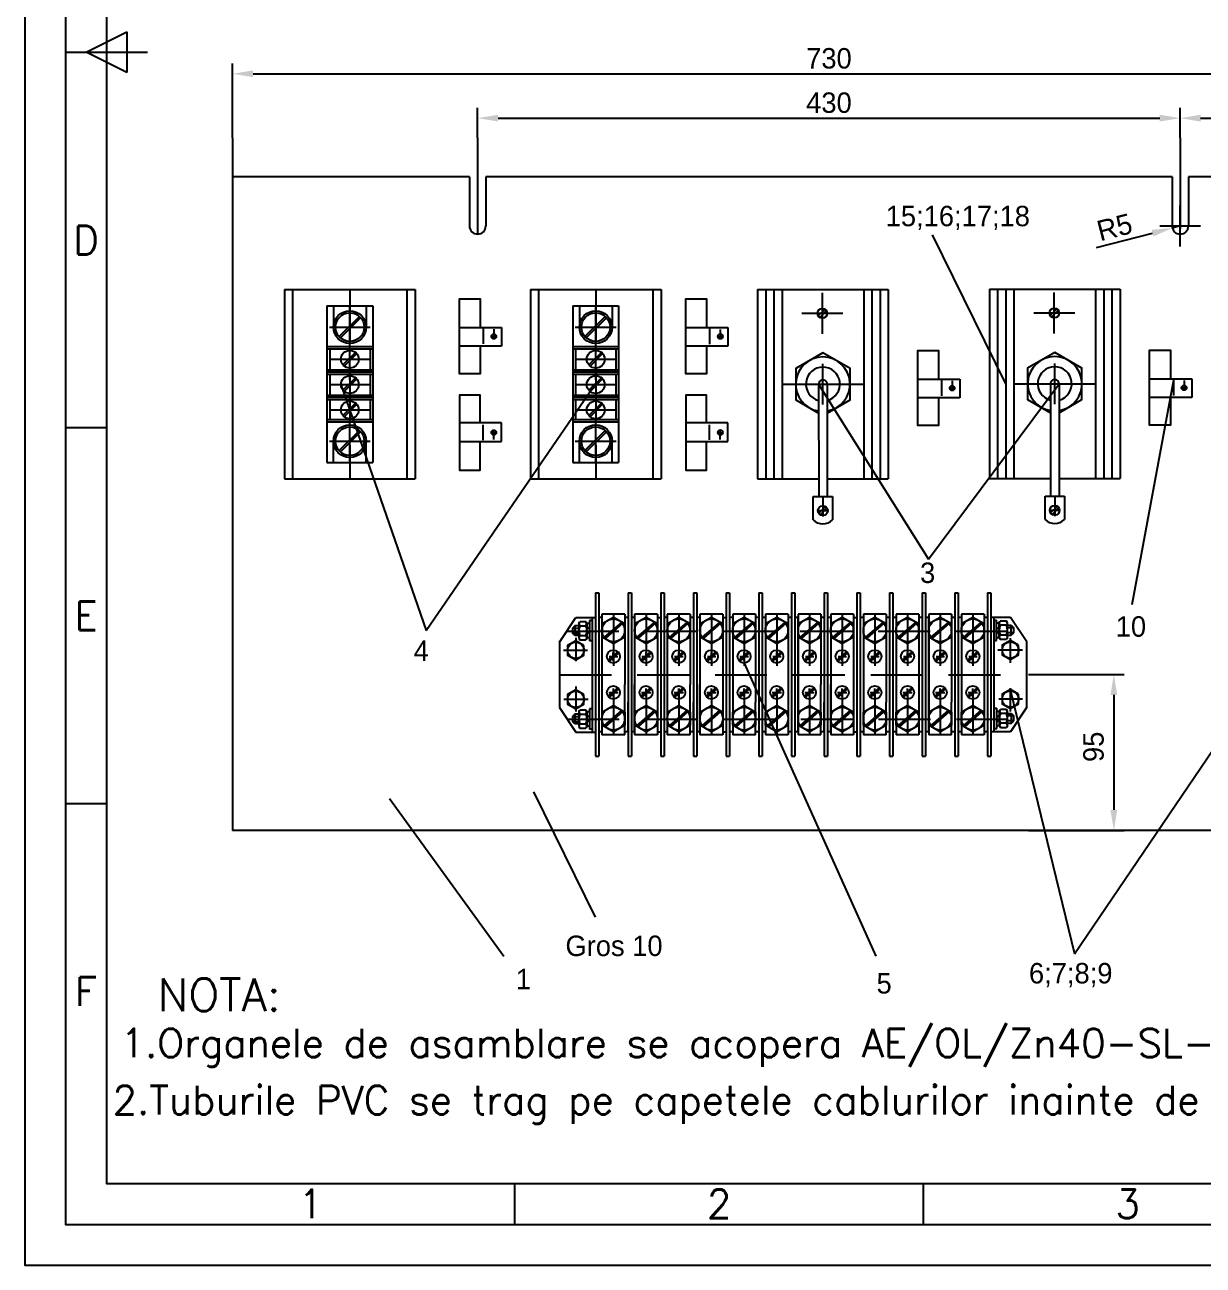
# Model space of a CAD drawing. Header units: millimetres. Extents: x 11 to 641, y 11 to 543.
# Drawn here: x 10.6 to 154.9, y 10.7 to 162.6 of the extents above; entities that cross this region are included whole.
import ezdxf
from ezdxf.enums import TextEntityAlignment as Align

# ---------------------------------------------------------------- set-up
doc = ezdxf.new("R2010")
doc.units = ezdxf.units.MM
doc.linetypes.add('DASHED2', pattern=[9.525, 6.35, -3.175])
doc.layers.add('LIN_GR', color=3, linetype='Continuous')
doc.layers.add('LIN_SUB', color=7, linetype='Continuous')
doc.styles.add('ISO', font='SIMPLEX.shx')
doc.styles.add('ISOCP', font='SIMPLEX.SHX')
doc.dimstyles.new('ISO-25', dxfattribs={"dimtxt": 2.5, "dimasz": 2.5, "dimexe": 1.25, "dimexo": 0.625, "dimtad": 1, "dimtxsty": 'Standard', "dimcen": 2.5, "dimadec": 0, "dimazin": 0, "dimtfac": 1, "dimtmove": 0, "dimatfit": 3, "dimfxl": 0, "dimarcsym": 0})

# ---------------------------------------------------------------- blocks, each defined once
blk = doc.blocks.new('a3')
at = {"color": 70}
for p, q in [((-412.5, 148.5), (-407.5, 151)), ((-407.5, 151), (-407.5, 146)), ((-415, 148.5), (-405, 148.5)), ((-407.5, 146), (-412.5, 148.5)), ((-410, 102.5), (-415, 102.5)), ((-410, 56.5), (-415, 56.5)), ((-360, 5), (-360, 10)), ((-310, 5), (-310, 10))]:
    blk.add_line(p, q, dxfattribs=at)
at = {"color": 240}
for points in [[(0, 297), (-420, 297), (-420, 0), (0, 0)], [(-5, 292), (-415, 292), (-415, 5), (-5, 5)]]:
    blk.add_lwpolyline(points, close=True, dxfattribs=at)
at = {"color": 70}
blk.add_lwpolyline([(-10, 287), (-410, 287), (-410, 10), (-10, 10)], close=True, dxfattribs=at)
at = {"color": 50}
for s, style, p in [('D', 'ISO', (-412.5, 125.5)), ('E', 'ISO', (-412.5, 79.5)), ('F', 'ISO', (-412.5, 33.5)), ('1', 'ISOCP', (-385, 7.5)), ('2', 'ISO', (-335, 7.5)), ('3', 'ISO', (-285, 7.5))]:
    blk.add_text(s, height=3.5, dxfattribs=dict(at, style=style)).set_placement(p, align=Align.MIDDLE)
blk = doc.blocks.new('*D7')
at = {"color": 0, "lineweight": -2}
for p, q in [((66.07, 148.74), (66.07, 152.38)), ((152.07, 148.74), (152.07, 152.38)), ((68.57, 151.13), (149.57, 151.13))]:
    blk.add_line(p, q, dxfattribs=at)
at = {"color": 0}
for points in [[(68.57, 151.55), (68.57, 150.72), (66.07, 151.13)], [(149.57, 151.55), (149.57, 150.72), (152.07, 151.13)]]:
    blk.add_solid(points, dxfattribs=at)
at = {"layer": 'Defpoints', "color": 0}
for p in [(152.07, 151.13), (66.07, 148.11), (152.07, 148.11)]:
    blk.add_point(p, dxfattribs=at)
at = {"color": 0, "insert": (109.07, 153.01), "char_height": 2.5, "attachment_point": 5}
blk.add_mtext('430', dxfattribs=at)
blk = doc.blocks.new('*D8')
at = {"color": 0, "lineweight": -2}
for p, q in [((36.07, 148.74), (36.07, 157.81)), ((38.57, 156.56), (179.57, 156.56)), ((182.07, 148.74), (182.07, 157.81))]:
    blk.add_line(p, q, dxfattribs=at)
at = {"color": 0}
for points in [[(38.57, 156.98), (38.57, 156.15), (36.07, 156.56)], [(179.57, 156.98), (179.57, 156.15), (182.07, 156.56)]]:
    blk.add_solid(points, dxfattribs=at)
at = {"layer": 'Defpoints', "color": 0}
for p in [(182.07, 156.56), (36.07, 148.11), (182.07, 148.11)]:
    blk.add_point(p, dxfattribs=at)
at = {"color": 0, "insert": (109.07, 158.44), "char_height": 2.5, "attachment_point": 5}
blk.add_mtext('730', dxfattribs=at)
blk = doc.blocks.new('*D9')
at = {"color": 0, "lineweight": -2}
for p, q in [((152.07, 148.74), (152.07, 152.38)), ((182.07, 148.74), (182.07, 152.38)), ((154.57, 151.13), (179.57, 151.13))]:
    blk.add_line(p, q, dxfattribs=at)
at = {"color": 0}
for points in [[(154.57, 151.55), (154.57, 150.71), (152.07, 151.13)], [(179.57, 151.55), (179.57, 150.71), (182.07, 151.13)]]:
    blk.add_solid(points, dxfattribs=at)
at = {"layer": 'Defpoints', "color": 0}
for p in [(182.07, 151.13), (152.07, 148.11), (182.07, 148.11)]:
    blk.add_point(p, dxfattribs=at)
at = {"color": 0, "insert": (167.07, 153), "char_height": 2.5, "attachment_point": 5}
blk.add_mtext('150', dxfattribs=at)

msp = doc.modelspace()

# ---------------------------------------------------------------- linework, layer by layer
at = {"color": 1}
for p, q in [((36.0687, 148.7364), (36.0687, 143.93)), ((66.0687, 148.7364), (66.0687, 143.93)), ((152.0687, 148.7364), (152.0687, 143.93)), ((66.0687, 143.93), (66.0687, 136.93)), ((152.0687, 135.43), (152.0687, 140.43)), ((130.7154, 118.6074), (121.7492, 136.863)), ((141.8225, 135.2801), (148.6802, 137.0537)), ((149.5687, 137.93), (154.5687, 137.93)), ((152.0687, 137.93), (151.1005, 137.6796)), ((108.2652, 124.7364), (108.2652, 129.7364)), ((136.6538, 124.7777), (136.6538, 129.7777)), ((105.7652, 127.2364), (110.7652, 127.2364)), ((134.1538, 127.2777), (139.1538, 127.2777)), ((50.4236, 119.1134), (50.4236, 124.1134)), ((80.5215, 119.1134), (80.5215, 124.1134)), ((47.9236, 121.6134), (52.9236, 121.6134)), ((78.0215, 121.6134), (83.0215, 121.6134)), ((108.3268, 116.0662), (108.3268, 121.0662)), ((136.7154, 116.1074), (136.7154, 121.1074)), ((49.3342, 118.5134), (59.7738, 88.4047)), ((59.7738, 88.4047), (80.5215, 118.6682)), ((103.3268, 118.5662), (113.3268, 118.5662)), ((105.8268, 118.5662), (110.8268, 118.5662)), ((107.8051, 118.5482), (121.2565, 97.1405)), ((121.2565, 97.1405), (137.2371, 118.59)), ((131.7154, 118.6074), (141.7154, 118.6074)), ((134.2154, 118.6074), (139.2154, 118.6074)), ((151.2353, 119.0418), (146.1323, 91.5554)), ((98.6854, 84.413), (114.828, 48.5499)), ((139.1447, 48.8291), (163.2664, 84.4201)), ((133.5104, 83.013), (145.1956, 83.013)), ((131.2854, 81.013), (139.1447, 48.8291)), ((143.9456, 80.513), (143.9456, 66.43)), ((72.9025, 68.6563), (80.4491, 53.2972)), ((55.2938, 67.8186), (69.269, 48.5499))]:
    msp.add_line(p, q, dxfattribs=at)
at = {"color": 1, "linetype": 'DASHED2'}
for p, q in [((152.0687, 143.93), (152.0687, 136.93)), ((50.4236, 130.1634), (50.4236, 106.9634)), ((80.5215, 130.1634), (80.5215, 106.9634)), ((50.4236, 123.0437), (50.4236, 128.0437)), ((80.5215, 123.0437), (80.5215, 128.0437)), ((47.9236, 125.5437), (52.9236, 125.5437)), ((78.0215, 125.5437), (83.0215, 125.5437)), ((47.955, 118.5134), (52.8923, 118.5134)), ((78.0528, 118.5134), (82.9901, 118.5134)), ((47.955, 115.4134), (52.8923, 115.4134)), ((78.0528, 115.4134), (82.9901, 115.4134)), ((50.4236, 109.0831), (50.4236, 114.0831)), ((80.5215, 109.0831), (80.5215, 114.0831)), ((47.9236, 111.5831), (52.9236, 111.5831)), ((78.0215, 111.5831), (83.0215, 111.5831)), ((82.6854, 90.413), (82.6854, 75.613)), ((86.6854, 90.413), (86.6854, 75.613)), ((90.6854, 90.413), (90.6854, 75.613)), ((94.6854, 90.413), (94.6854, 75.613)), ((98.6854, 90.413), (98.6854, 75.613)), ((102.6854, 90.413), (102.6854, 75.613)), ((106.6854, 90.413), (106.6854, 75.613)), ((110.6854, 90.413), (110.6854, 75.613)), ((114.6854, 90.413), (114.6854, 75.613)), ((118.6854, 90.413), (118.6854, 75.613)), ((122.6854, 90.413), (122.6854, 75.613)), ((126.6854, 90.413), (126.6854, 75.613)), ((76.9924, 88.3384), (132.4018, 88.3384)), ((78.0854, 87.4966), (78.0854, 84.6435)), ((131.2854, 84.4448), (131.2854, 87.4859)), ((76.5912, 85.9779), (79.5148, 85.9779)), ((132.7635, 86.013), (129.7596, 86.013)), ((76.0854, 82.9779), (133.2854, 82.9779)), ((78.0854, 81.5461), (78.0854, 78.505)), ((131.2854, 78.4943), (131.2854, 81.3474)), ((76.6072, 79.9779), (79.6112, 79.9779)), ((132.7796, 80.013), (129.8559, 80.013)), ((77.045, 77.5384), (132.4018, 77.5384))]:
    msp.add_line(p, q, dxfattribs=at)
at = {"color": 2}
for p, q in [((42.4204, 130.1634), (42.4204, 106.9634)), ((42.4204, 130.1634), (49.9019, 130.1634)), ((43.4204, 130.1634), (43.4204, 106.9634)), ((49.9019, 130.1634), (50.9454, 130.1634)), ((50.9454, 130.1634), (58.4204, 130.1634)), ((57.4204, 130.1634), (57.4204, 106.9634)), ((58.4204, 130.1634), (58.4204, 106.9634)), ((58.4204, 130.1634), (58.4204, 106.9634)), ((72.5182, 130.1634), (72.5182, 106.9634)), ((72.5182, 130.1634), (79.9997, 130.1634)), ((73.5182, 130.1634), (73.5182, 106.9634)), ((79.9997, 130.1634), (81.0432, 130.1634)), ((81.0432, 130.1634), (88.5182, 130.1634)), ((87.5182, 130.1634), (87.5182, 106.9634)), ((88.5182, 130.1634), (88.5182, 106.9634)), ((88.5182, 130.1634), (88.5182, 106.9634)), ((100.3268, 130.1662), (100.3268, 106.9662)), ((100.3268, 130.1662), (116.3268, 130.1662)), ((101.3268, 130.1662), (101.3268, 106.9662)), ((102.3268, 130.1662), (102.3268, 106.9662)), ((103.3268, 130.1662), (103.3268, 106.9662)), ((113.3268, 130.1662), (113.3268, 106.9662)), ((114.3268, 130.1662), (114.3268, 106.9662)), ((115.3268, 130.1662), (115.3268, 106.9662)), ((116.3268, 130.1662), (116.3268, 106.9662)), ((116.3268, 130.1662), (116.3268, 106.9662)), ((128.7154, 130.2074), (144.7154, 130.2074)), ((128.7154, 130.2074), (128.7154, 107.0074)), ((129.7154, 130.2074), (129.7154, 107.0074)), ((130.7154, 130.2074), (130.7154, 107.0074)), ((131.7154, 130.2074), (131.7154, 107.0074)), ((141.7154, 130.2074), (141.7154, 107.0074)), ((142.7154, 130.2074), (142.7154, 107.0074)), ((143.7154, 130.2074), (143.7154, 107.0074)), ((144.7154, 130.2074), (144.7154, 107.0074)), ((144.7154, 130.2074), (144.7154, 107.0074)), ((47.6236, 128.1634), (47.6236, 108.9634)), ((47.6236, 128.1634), (53.2236, 128.1634)), ((48.4236, 128.1634), (48.4236, 125.5437)), ((52.4236, 128.1634), (52.4236, 125.5437)), ((53.2236, 128.1634), (53.2236, 108.9634)), ((77.7215, 128.1634), (77.7215, 108.9634)), ((77.7215, 128.1634), (83.3215, 128.1634)), ((78.5215, 128.1634), (78.5215, 125.5437)), ((82.5215, 128.1634), (82.5215, 125.5437)), ((83.3215, 128.1634), (83.3215, 108.9634)), ((108.5906, 127.7405), (107.7582, 126.9156)), ((108.7645, 127.5691), (107.9367, 126.7344)), ((136.9792, 127.7818), (136.1468, 126.9568)), ((137.1531, 127.6104), (136.3253, 126.7756)), ((51.5867, 126.8496), (49.1058, 124.3941)), ((51.7415, 126.6932), (49.2606, 124.2378)), ((81.6845, 126.8496), (79.2036, 124.3941)), ((81.8393, 126.6932), (79.3584, 124.2378)), ((63.8314, 125.5165), (68.987, 125.5165)), ((66.7437, 125.3305), (66.7437, 123.4815)), ((68.2169, 124.6581), (67.8007, 124.2456)), ((68.3039, 124.5723), (67.89, 124.155)), ((68.0557, 125.2817), (68.0557, 124.049)), ((68.987, 125.5165), (68.987, 123.2316)), ((91.5459, 125.5067), (96.7014, 125.5067)), ((94.4581, 125.3207), (94.4581, 123.4716)), ((95.9313, 124.6482), (95.5151, 124.2357)), ((96.0183, 124.5625), (95.6044, 124.1451)), ((95.7701, 125.2718), (95.7701, 124.0391)), ((96.7014, 125.5067), (96.7014, 123.2218)), ((47.6236, 123.1634), (53.2236, 123.1634)), ((68.987, 123.2316), (63.8314, 123.2316)), ((67.6969, 124.406), (68.4115, 124.406)), ((77.7215, 123.1634), (83.3215, 123.1634)), ((96.7014, 123.2218), (91.5459, 123.2218)), ((95.4113, 124.3961), (96.1259, 124.3961)), ((47.6236, 122.9009), (53.2236, 122.9009)), ((47.955, 122.9009), (47.955, 120.3258)), ((51.1166, 122.454), (49.5759, 120.9291)), ((51.2714, 122.2977), (49.7307, 120.7727)), ((52.8923, 122.9009), (52.8923, 120.3258)), ((77.7215, 122.9009), (83.3215, 122.9009)), ((78.0528, 122.9009), (78.0528, 120.3258)), ((81.2144, 122.454), (79.6737, 120.9291)), ((81.3692, 122.2977), (79.8285, 120.7727)), ((82.9901, 122.9009), (82.9901, 120.3258)), ((47.6236, 120.3258), (53.2236, 120.3258)), ((47.6236, 120.0634), (53.2236, 120.0634)), ((77.7215, 120.3258), (83.3215, 120.3258)), ((77.7215, 120.0634), (83.3215, 120.0634)), ((47.6236, 119.8009), (53.2236, 119.8009)), ((47.955, 119.8009), (47.955, 117.2258)), ((51.1166, 119.354), (49.5759, 117.8291)), ((51.2714, 119.1977), (49.7307, 117.6727)), ((52.8923, 119.8009), (52.8923, 117.2258)), ((77.7215, 119.8009), (83.3215, 119.8009)), ((78.0528, 119.8009), (78.0528, 117.2258)), ((81.2144, 119.354), (79.6737, 117.8291)), ((81.3692, 119.1977), (79.8285, 117.6727)), ((82.9901, 119.8009), (82.9901, 117.2258)), ((107.8051, 118.5482), (107.8129, 104.827)), ((108.8485, 118.5841), (108.8563, 104.827)), ((119.9345, 119.1866), (125.09, 119.1866)), ((122.8467, 119.0006), (122.8467, 117.1515)), ((124.1587, 118.9517), (124.1587, 117.719)), ((125.09, 119.1866), (125.09, 116.9017)), ((136.1937, 118.5894), (136.2015, 104.8682)), ((137.2371, 118.6254), (137.2449, 104.8682)), ((148.3231, 119.2278), (153.4786, 119.2278)), ((151.2353, 119.0418), (151.2353, 117.1928)), ((152.5473, 118.9929), (152.5473, 117.7602)), ((153.4786, 119.2278), (153.4786, 116.9429)), ((47.6236, 117.2258), (53.2236, 117.2258)), ((47.6236, 116.9634), (53.2236, 116.9634)), ((77.7215, 117.2258), (83.3215, 117.2258)), ((77.7215, 116.9634), (83.3215, 116.9634)), ((123.7999, 118.076), (124.5145, 118.076)), ((124.3199, 118.3281), (123.9037, 117.9156)), ((124.4069, 118.2424), (123.993, 117.825)), ((153.4786, 116.9429), (148.3231, 116.9429)), ((152.1885, 118.1173), (152.9031, 118.1173)), ((152.7085, 118.3693), (152.2923, 117.9569)), ((152.7955, 118.2836), (152.3816, 117.8663)), ((47.6236, 116.7009), (53.2236, 116.7009)), ((47.955, 116.7009), (47.955, 114.1258)), ((51.1166, 116.254), (49.5759, 114.7291)), ((51.2714, 116.0977), (49.7307, 114.5727)), ((52.8923, 116.7009), (52.8923, 114.1258)), ((77.7215, 116.7009), (83.3215, 116.7009)), ((78.0528, 116.7009), (78.0528, 114.1258)), ((81.2144, 116.254), (79.6737, 114.7291)), ((81.3692, 116.0977), (79.8285, 114.5727)), ((82.9901, 116.7009), (82.9901, 114.1258)), ((125.09, 116.9017), (119.9345, 116.9017)), ((47.6236, 114.2258), (53.2236, 114.2258)), ((47.6236, 113.9634), (53.2236, 113.9634)), ((77.7215, 114.2258), (83.3215, 114.2258)), ((77.7215, 113.9634), (83.3215, 113.9634)), ((51.5867, 112.889), (49.1058, 110.4335)), ((51.7415, 112.7326), (49.2606, 110.2771)), ((68.987, 113.8182), (63.8314, 113.8182)), ((66.7437, 111.7193), (66.7437, 113.5683)), ((67.6969, 112.6438), (68.4115, 112.6438)), ((68.2169, 112.3918), (67.8007, 112.8042)), ((68.3039, 112.4775), (67.89, 112.8948)), ((68.0557, 111.7681), (68.0557, 113.0009)), ((68.987, 111.5333), (68.987, 113.8182)), ((81.6845, 112.889), (79.2036, 110.4335)), ((81.8393, 112.7326), (79.3584, 110.2771)), ((96.7014, 113.828), (91.5459, 113.828)), ((94.4581, 111.7291), (94.4581, 113.5782)), ((95.4113, 112.6537), (96.1259, 112.6537)), ((95.9313, 112.4016), (95.5151, 112.8141)), ((96.0183, 112.4873), (95.6044, 112.9047)), ((95.7701, 111.778), (95.7701, 113.0107)), ((96.7014, 111.5431), (96.7014, 113.828)), ((48.4236, 108.9634), (48.4236, 111.5831)), ((52.4236, 108.9634), (52.4236, 111.5831)), ((63.8314, 111.5333), (68.987, 111.5333)), ((78.5215, 108.9634), (78.5215, 111.5831)), ((82.5215, 108.9634), (82.5215, 111.5831)), ((91.5459, 111.5431), (96.7014, 111.5431)), ((47.6236, 108.9634), (53.2236, 108.9634)), ((77.7215, 108.9634), (83.3215, 108.9634)), ((42.4204, 106.9634), (49.9053, 106.9634)), ((49.9053, 106.9634), (50.9487, 106.9634)), ((50.9487, 106.9634), (58.4204, 106.9634)), ((72.5182, 106.9634), (80.0031, 106.9634)), ((80.0031, 106.9634), (81.0465, 106.9634)), ((81.0465, 106.9634), (88.5182, 106.9634)), ((100.3268, 106.9662), (107.8116, 106.9662)), ((108.8551, 106.9662), (116.3268, 106.9662)), ((128.7154, 107.0074), (136.2002, 107.0074)), ((137.2437, 107.0074), (144.7154, 107.0074)), ((107.15, 101.9365), (107.15, 104.827)), ((107.15, 104.827), (109.4979, 104.827)), ((108.3268, 104.827), (108.3268, 102.3616)), ((109.4979, 104.827), (109.4979, 101.9365)), ((135.5386, 104.8682), (137.8865, 104.8682)), ((135.5386, 101.9777), (135.5386, 104.8682)), ((136.7154, 104.8682), (136.7154, 102.4028)), ((137.8865, 104.8682), (137.8865, 101.9777)), ((108.6493, 103.5798), (107.8169, 102.7548)), ((108.8232, 103.4083), (107.9954, 102.5736)), ((137.0379, 103.621), (136.2055, 102.796)), ((137.2118, 103.4496), (136.384, 102.6148)), ((107.6093, 103.0757), (109.0385, 103.0757)), ((135.9979, 103.1169), (137.4271, 103.1169)), ((80.4854, 93.013), (80.4854, 73.013)), ((80.4854, 93.013), (80.8854, 93.013)), ((80.8854, 93.013), (80.8854, 73.013)), ((84.4854, 93.013), (84.4854, 73.013)), ((84.4854, 93.013), (84.8854, 93.013)), ((84.8854, 93.013), (84.8854, 73.013)), ((88.4854, 93.013), (88.4854, 73.013)), ((88.4854, 93.013), (88.8854, 93.013)), ((88.8854, 93.013), (88.8854, 73.013)), ((92.4854, 93.013), (92.4854, 73.013)), ((92.4854, 93.013), (92.8854, 93.013)), ((92.8854, 93.013), (92.8854, 73.013)), ((96.4854, 93.013), (96.4854, 73.013)), ((96.4854, 93.013), (96.8854, 93.013)), ((96.5574, 93.0109), (96.8854, 93.0109)), ((96.8854, 93.013), (96.8854, 73.013)), ((100.4854, 93.013), (100.4854, 73.013)), ((100.4854, 93.013), (100.8854, 93.013)), ((100.5574, 93.0109), (100.8854, 93.0109)), ((100.8854, 93.013), (100.8854, 73.013)), ((104.4854, 93.013), (104.4854, 73.013)), ((104.4854, 93.013), (104.8854, 93.013)), ((104.5574, 93.0109), (104.8854, 93.0109)), ((104.8854, 93.013), (104.8854, 73.013)), ((108.4854, 93.013), (108.4854, 73.013)), ((108.4854, 93.0109), (108.8854, 93.0109)), ((108.8854, 93.013), (108.8854, 73.013)), ((112.4854, 93.0109), (112.4854, 73.0109)), ((112.4854, 93.0109), (112.8854, 93.0109)), ((112.8854, 93.0109), (112.8854, 73.0109)), ((116.484, 93.0161), (116.484, 73.0161)), ((116.4854, 93.0161), (116.8854, 93.0161)), ((116.4854, 93.0109), (116.4854, 73.0109)), ((116.8854, 93.0161), (116.8854, 73.0161)), ((116.8854, 93.0109), (116.8854, 73.0109)), ((120.4854, 93.0109), (120.4854, 73.0109)), ((120.4854, 93.0109), (120.8854, 93.0109)), ((120.8854, 93.0109), (120.8854, 73.0109)), ((124.4854, 93.0109), (124.4854, 73.0109)), ((124.4854, 93.0109), (124.8854, 93.0109)), ((124.8854, 93.0109), (124.8854, 73.0109)), ((128.4854, 93.0109), (128.4854, 73.0109)), ((128.4854, 93.0109), (128.8854, 93.0109)), ((128.8854, 93.0109), (128.8854, 73.0109)), ((76.0854, 86.9779), (78.0854, 89.9779)), ((78.0854, 89.9779), (80.4854, 89.9779)), ((79.7654, 89.6303), (79.7654, 87.1303)), ((80.0854, 89.6303), (79.7654, 89.6303)), ((80.0854, 89.9779), (80.0854, 75.9779)), ((80.0854, 89.6303), (80.0854, 87.1303)), ((81.2854, 90.013), (80.8854, 90.013)), ((81.2854, 90.413), (81.2854, 84.213)), ((84.0854, 90.413), (81.2854, 90.413)), ((84.0854, 90.413), (84.0854, 84.213)), ((84.0854, 90.013), (84.0854, 86.413)), ((84.4854, 90.013), (84.0854, 90.013)), ((84.4854, 90.013), (84.4854, 86.413)), ((85.2854, 90.013), (84.8854, 90.013)), ((85.2854, 90.413), (85.2854, 75.613)), ((88.0854, 90.413), (85.2854, 90.413)), ((85.2854, 90.013), (85.2854, 84.213)), ((88.0854, 90.413), (88.0854, 75.613)), ((88.0854, 90.013), (88.0854, 76.013)), ((88.0854, 90.013), (88.4854, 90.013)), ((89.2854, 90.013), (88.8854, 90.013)), ((89.2854, 90.413), (89.2854, 84.213)), ((92.0854, 90.413), (89.2854, 90.413)), ((92.0854, 90.413), (92.0854, 84.213)), ((92.0854, 90.013), (92.0854, 86.413)), ((92.4854, 90.013), (92.0854, 90.013)), ((92.4854, 90.013), (92.4854, 86.413)), ((93.2854, 90.013), (92.8854, 90.013)), ((93.2854, 90.413), (93.2854, 75.613)), ((96.0854, 90.413), (93.2854, 90.413)), ((93.2854, 90.013), (93.2854, 84.213)), ((96.0854, 90.413), (96.0854, 75.613)), ((96.0854, 90.013), (96.0854, 76.013)), ((96.0854, 90.013), (96.4854, 90.013)), ((97.2854, 90.013), (96.8854, 90.013)), ((97.2854, 90.413), (97.2854, 86.413)), ((100.0854, 90.413), (97.2854, 90.413)), ((100.0854, 90.413), (100.0854, 86.413)), ((100.0854, 90.013), (100.0854, 86.413)), ((100.4854, 90.013), (100.0854, 90.013)), ((101.2854, 90.013), (100.8854, 90.013)), ((101.2854, 90.413), (101.2854, 75.613)), ((104.0854, 90.413), (101.2854, 90.413)), ((104.0854, 90.413), (104.0854, 75.613)), ((104.4854, 90.013), (104.0854, 90.013)), ((105.2854, 90.013), (104.8854, 90.013)), ((105.2854, 90.013), (104.8854, 90.013)), ((105.2854, 90.413), (105.2854, 84.213)), ((108.0854, 90.413), (105.2854, 90.413)), ((105.2854, 76.013), (105.2854, 90.013)), ((108.0854, 90.413), (108.0854, 84.213)), ((108.0854, 90.013), (108.0854, 86.413)), ((108.4854, 90.013), (108.0854, 90.013)), ((108.4854, 90.013), (108.4854, 86.413)), ((109.2854, 90.013), (108.8854, 90.013)), ((112.0854, 90.413), (109.2854, 90.413)), ((109.2854, 90.413), (109.2854, 75.613)), ((109.2854, 90.013), (109.2854, 84.213)), ((112.0854, 90.413), (112.0854, 75.613)), ((112.0854, 90.013), (112.0854, 76.013)), ((112.0854, 90.013), (112.4854, 90.013)), ((113.2854, 90.013), (112.8854, 90.013)), ((113.2854, 90.413), (113.2854, 86.413)), ((116.0854, 90.413), (113.2854, 90.413)), ((116.0854, 90.413), (116.0854, 86.413)), ((116.0854, 90.013), (116.0854, 86.413)), ((116.4854, 90.013), (116.0854, 90.013)), ((117.2854, 90.013), (116.8854, 90.013)), ((117.2854, 90.413), (117.2854, 75.613)), ((120.0854, 90.413), (117.2854, 90.413)), ((120.0854, 90.413), (120.0854, 75.613)), ((120.4854, 90.013), (120.0854, 90.013)), ((121.2854, 90.013), (120.8854, 90.013)), ((121.2854, 90.013), (120.8854, 90.013)), ((121.2854, 90.413), (121.2854, 86.413)), ((124.0854, 90.413), (121.2854, 90.413)), ((121.2854, 76.013), (121.2854, 90.013)), ((124.0854, 90.413), (124.0854, 86.413)), ((124.0854, 90.013), (124.0854, 86.413)), ((124.4854, 90.013), (124.0854, 90.013)), ((125.2854, 90.013), (124.8854, 90.013)), ((125.2854, 90.413), (125.2854, 75.613)), ((128.0854, 90.413), (125.2854, 90.413)), ((128.0854, 90.413), (128.0854, 75.613)), ((128.4854, 90.013), (128.0854, 90.013)), ((129.2854, 90.013), (128.8854, 90.013)), ((131.2854, 90.013), (128.8854, 90.013)), ((129.2711, 89.6869), (129.5911, 89.6869)), ((129.2854, 76.013), (129.2854, 90.013)), ((129.5911, 87.1869), (129.5911, 89.6869)), ((133.2854, 87.013), (131.2854, 90.013)), ((77.9696, 88.9787), (77.6696, 88.6787)), ((77.6696, 88.6787), (78.4446, 88.6787)), ((77.6696, 88.6787), (77.6696, 88.0787)), ((77.9696, 87.7787), (77.6696, 88.0787)), ((77.6696, 88.0787), (78.4461, 88.0787)), ((77.9696, 88.9787), (77.9696, 87.7787)), ((78.4439, 88.9787), (77.9696, 88.9787)), ((78.4454, 89.2772), (78.5635, 89.4819)), ((78.4454, 89.2772), (78.4454, 87.4786)), ((79.3272, 89.4819), (78.5635, 89.4819)), ((78.5635, 88.9779), (79.3272, 88.9779)), ((79.4454, 89.2772), (79.3272, 89.4819)), ((79.4454, 89.2772), (79.4454, 87.4786)), ((79.4454, 89.2683), (79.4454, 87.4923)), ((79.7654, 89.2683), (79.4454, 89.2683)), ((79.4454, 88.5143), (79.7654, 88.8343)), ((79.4454, 87.9486), (79.7654, 88.2686)), ((79.7654, 89.2683), (79.7654, 87.4923)), ((83.6806, 89.3977), (81.5602, 87.58)), ((83.7958, 89.2657), (81.7076, 87.4111)), ((87.6806, 89.3977), (85.5602, 87.58)), ((87.7958, 89.2657), (85.7076, 87.4111)), ((91.6806, 89.3977), (89.5602, 87.58)), ((91.7958, 89.2657), (89.7076, 87.4111)), ((95.6806, 89.3977), (93.5602, 87.58)), ((95.7958, 89.2657), (93.7076, 87.4111)), ((99.6806, 89.3977), (97.5602, 87.58)), ((99.7958, 89.2657), (97.7076, 87.4111)), ((103.6806, 89.3977), (101.5602, 87.58)), ((103.7958, 89.2657), (101.7076, 87.4111)), ((107.6806, 89.3977), (105.5602, 87.58)), ((107.7958, 89.2657), (105.7076, 87.4111)), ((111.6806, 89.3977), (109.5602, 87.58)), ((111.7958, 89.2657), (109.7076, 87.4111)), ((115.6806, 89.3977), (113.5602, 87.58)), ((115.7958, 89.2657), (113.7076, 87.4111)), ((119.6806, 89.3977), (117.5602, 87.58)), ((119.7958, 89.2657), (117.7076, 87.4111)), ((123.6806, 89.3977), (121.5602, 87.58)), ((123.7958, 89.2657), (121.7076, 87.4111)), ((127.6806, 89.3977), (125.5602, 87.58)), ((127.7958, 89.2657), (125.7076, 87.4111)), ((129.5911, 89.3249), (129.9111, 89.3249)), ((129.5911, 87.5489), (129.5911, 89.3249)), ((129.9111, 88.8686), (129.5911, 88.5486)), ((129.9111, 88.3029), (129.5911, 87.9829)), ((129.9111, 89.3386), (130.0293, 89.5433)), ((129.9111, 87.54), (129.9111, 89.3386)), ((129.9111, 87.5489), (129.9111, 89.3249)), ((130.793, 89.5433), (130.0293, 89.5433)), ((130.793, 89.0393), (130.0293, 89.0393)), ((130.9111, 89.3386), (130.793, 89.5433)), ((130.9097, 89.0384), (131.3869, 89.0384)), ((131.6869, 88.7384), (130.9104, 88.7384)), ((130.9111, 87.54), (130.9111, 89.3386)), ((131.6869, 88.1384), (130.9119, 88.1384)), ((131.3869, 87.8384), (131.3869, 89.0384)), ((131.3869, 89.0384), (131.6869, 88.7384)), ((131.3869, 87.8384), (131.6869, 88.1384)), ((131.6869, 88.1384), (131.6869, 88.7384)), ((76.0854, 86.9779), (76.0854, 78.9779)), ((78.4468, 87.7787), (77.9696, 87.7787)), ((78.4454, 87.4786), (78.5635, 87.2739)), ((78.5635, 87.7779), (79.3272, 87.7779)), ((78.5635, 87.2739), (79.3272, 87.2739)), ((79.4454, 87.4786), (79.3272, 87.2739)), ((79.7654, 87.4923), (79.4454, 87.4923)), ((80.0854, 87.1303), (79.7654, 87.1303)), ((129.2711, 87.1869), (129.5911, 87.1869)), ((129.5911, 87.5489), (129.9111, 87.5489)), ((129.9111, 87.54), (130.0293, 87.3353)), ((130.793, 87.8393), (130.0293, 87.8393)), ((130.0293, 87.3353), (130.793, 87.3353)), ((130.9111, 87.5382), (130.793, 87.3335)), ((130.9126, 87.8384), (131.3869, 87.8384)), ((133.2854, 79.013), (133.2854, 87.013)), ((83.2176, 85.8009), (82.0189, 84.7733)), ((83.3399, 85.6608), (82.1594, 84.6123)), ((82.1816, 85.2159), (83.2088, 85.2159)), ((82.1854, 85.213), (83.1854, 85.213)), ((82.191, 85.213), (83.2182, 85.213)), ((82.6759, 84.7159), (82.6759, 85.7159)), ((82.6854, 84.713), (82.6854, 85.713)), ((87.2176, 85.8009), (86.0189, 84.7733)), ((87.3399, 85.6608), (86.1594, 84.6123)), ((86.1854, 85.213), (87.1854, 85.213)), ((86.191, 85.213), (87.2182, 85.213)), ((86.6854, 84.713), (86.6854, 85.713)), ((91.2176, 85.8009), (90.0189, 84.7733)), ((91.3399, 85.6608), (90.1594, 84.6123)), ((90.1816, 85.2159), (91.2088, 85.2159)), ((90.1854, 85.213), (91.1854, 85.213)), ((90.191, 85.213), (91.2182, 85.213)), ((90.6759, 84.7159), (90.6759, 85.7159)), ((90.6854, 84.713), (90.6854, 85.713)), ((95.2176, 85.8009), (94.0189, 84.7733)), ((95.3399, 85.6608), (94.1594, 84.6123)), ((94.1854, 85.213), (95.1854, 85.213)), ((94.191, 85.213), (95.2182, 85.213)), ((94.6854, 84.713), (94.6854, 85.713)), ((97.2854, 86.413), (97.2854, 81.813)), ((99.2176, 85.8009), (98.0189, 84.7733)), ((99.3399, 85.6608), (98.1594, 84.6123)), ((98.1816, 85.2159), (99.2088, 85.2159)), ((98.6854, 84.713), (98.6854, 85.713)), ((100.0854, 86.413), (100.0854, 79.613)), ((103.2176, 85.8009), (102.0189, 84.7733)), ((103.3399, 85.6608), (102.1594, 84.6123)), ((102.1854, 85.213), (103.1854, 85.213)), ((102.191, 85.213), (103.2182, 85.213)), ((102.6854, 84.713), (102.6854, 85.713)), ((107.2176, 85.8009), (106.0189, 84.7733)), ((107.3399, 85.6608), (106.1594, 84.6123)), ((106.1816, 85.2159), (107.2088, 85.2159)), ((106.1854, 85.213), (107.1854, 85.213)), ((106.191, 85.213), (107.2182, 85.213)), ((106.6759, 84.7159), (106.6759, 85.7159)), ((106.6854, 84.713), (106.6854, 85.713)), ((111.2176, 85.8009), (110.0189, 84.7733)), ((111.3399, 85.6608), (110.1594, 84.6123)), ((110.1854, 85.213), (111.1854, 85.213)), ((110.191, 85.213), (111.2182, 85.213)), ((110.6854, 84.713), (110.6854, 85.713)), ((113.2854, 86.413), (113.2854, 81.813)), ((115.2176, 85.8009), (114.0189, 84.7733)), ((115.3399, 85.6608), (114.1594, 84.6123)), ((114.1816, 85.2159), (115.2088, 85.2159)), ((114.6854, 84.713), (114.6854, 85.713)), ((116.0854, 86.413), (116.0854, 79.613)), ((119.2176, 85.8009), (118.0189, 84.7733)), ((119.3399, 85.6608), (118.1594, 84.6123)), ((118.1854, 85.213), (119.1854, 85.213)), ((118.191, 85.213), (119.2182, 85.213)), ((118.6854, 84.713), (118.6854, 85.713)), ((121.2854, 86.413), (121.2854, 81.813)), ((123.2176, 85.8009), (122.0189, 84.7733)), ((123.3399, 85.6608), (122.1594, 84.6123)), ((122.1816, 85.2159), (123.2088, 85.2159)), ((122.6854, 84.713), (122.6854, 85.713)), ((124.0854, 86.413), (124.0854, 79.613)), ((127.2176, 85.8009), (126.0189, 84.7733)), ((127.3399, 85.6608), (126.1594, 84.6123)), ((126.1854, 85.213), (127.1854, 85.213)), ((126.191, 85.213), (127.2182, 85.213)), ((126.6854, 84.713), (126.6854, 85.713)), ((81.2854, 84.213), (81.2854, 81.813)), ((84.0854, 84.213), (84.0854, 81.813)), ((84.4854, 84.213), (84.4854, 81.813)), ((85.2854, 84.213), (85.2854, 81.813)), ((89.2854, 84.213), (89.2854, 81.813)), ((92.0854, 84.213), (92.0854, 81.813)), ((92.4854, 84.213), (92.4854, 81.813)), ((93.2854, 84.213), (93.2854, 81.813)), ((96.4854, 84.213), (96.4854, 81.813)), ((105.2854, 84.213), (105.2854, 81.813)), ((108.0854, 84.213), (108.0854, 81.813)), ((108.4854, 84.213), (108.4854, 81.813)), ((109.2854, 84.213), (109.2854, 81.813)), ((81.2854, 81.813), (81.2854, 75.613)), ((83.2176, 81.4009), (82.0189, 80.3733)), ((82.1203, 80.813), (83.2676, 80.813)), ((83.3399, 81.2608), (82.1594, 80.2123)), ((82.1816, 80.8102), (83.2088, 80.8102)), ((82.1854, 80.813), (83.1854, 80.813)), ((82.6759, 81.3102), (82.6759, 80.3102)), ((82.6854, 80.313), (82.6854, 81.313)), ((84.0854, 75.613), (84.0854, 81.813)), ((85.2854, 76.013), (85.2854, 81.813)), ((87.2176, 81.4009), (86.0189, 80.3733)), ((86.1203, 80.813), (87.2676, 80.813)), ((87.3399, 81.2608), (86.1594, 80.2123)), ((86.1854, 80.813), (87.1854, 80.813)), ((86.6854, 80.313), (86.6854, 81.313)), ((89.2854, 81.813), (89.2854, 75.613)), ((91.2176, 81.4009), (90.0189, 80.3733)), ((90.1203, 80.813), (91.2676, 80.813)), ((91.3399, 81.2608), (90.1594, 80.2123)), ((90.1816, 80.8102), (91.2088, 80.8102)), ((90.1854, 80.813), (91.1854, 80.813)), ((90.6759, 81.3102), (90.6759, 80.3102)), ((90.6854, 80.313), (90.6854, 81.313)), ((92.0854, 75.613), (92.0854, 81.813)), ((93.2854, 76.013), (93.2854, 81.813)), ((95.2176, 81.4009), (94.0189, 80.3733)), ((94.1203, 80.813), (95.2676, 80.813)), ((95.3399, 81.2608), (94.1594, 80.2123)), ((94.1854, 80.813), (95.1854, 80.813)), ((94.6854, 80.313), (94.6854, 81.313)), ((97.2854, 81.813), (97.2854, 75.613)), ((99.2176, 81.4009), (98.0189, 80.3733)), ((98.1203, 80.813), (99.2676, 80.813)), ((99.3399, 81.2608), (98.1594, 80.2123)), ((98.1854, 80.813), (99.1854, 80.813)), ((98.6854, 80.313), (98.6854, 81.313)), ((103.2176, 81.4009), (102.0189, 80.3733)), ((102.1203, 80.813), (103.2676, 80.813)), ((103.3399, 81.2608), (102.1594, 80.2123)), ((102.1854, 80.813), (103.1854, 80.813)), ((102.6854, 80.313), (102.6854, 81.313)), ((105.2854, 81.813), (105.2854, 75.613)), ((107.2176, 81.4009), (106.0189, 80.3733)), ((106.1203, 80.813), (107.2676, 80.813)), ((107.3399, 81.2608), (106.1594, 80.2123)), ((106.1816, 80.8102), (107.2088, 80.8102)), ((106.1854, 80.813), (107.1854, 80.813)), ((106.6759, 81.3102), (106.6759, 80.3102)), ((106.6854, 80.313), (106.6854, 81.313)), ((108.0854, 75.613), (108.0854, 81.813)), ((109.2854, 76.013), (109.2854, 81.813)), ((111.2176, 81.4009), (110.0189, 80.3733)), ((110.1203, 80.813), (111.2676, 80.813)), ((111.3399, 81.2608), (110.1594, 80.2123)), ((110.1854, 80.813), (111.1854, 80.813)), ((110.6854, 80.313), (110.6854, 81.313)), ((113.2854, 81.813), (113.2854, 75.613)), ((115.2176, 81.4009), (114.0189, 80.3733)), ((114.1203, 80.813), (115.2676, 80.813)), ((115.3399, 81.2608), (114.1594, 80.2123)), ((114.1854, 80.813), (115.1854, 80.813)), ((114.6854, 80.313), (114.6854, 81.313)), ((119.2176, 81.4009), (118.0189, 80.3733)), ((118.1203, 80.813), (119.2676, 80.813)), ((119.3399, 81.2608), (118.1594, 80.2123)), ((118.1854, 80.813), (119.1854, 80.813)), ((118.6854, 80.313), (118.6854, 81.313)), ((121.2854, 81.813), (121.2854, 75.613)), ((123.2176, 81.4009), (122.0189, 80.3733)), ((122.1203, 80.813), (123.2676, 80.813)), ((123.3399, 81.2608), (122.1594, 80.2123)), ((122.1854, 80.813), (123.1854, 80.813)), ((122.6854, 80.313), (122.6854, 81.313)), ((127.2176, 81.4009), (126.0189, 80.3733)), ((126.1203, 80.813), (127.2676, 80.813)), ((127.3399, 81.2608), (126.1594, 80.2123)), ((126.1854, 80.813), (127.1854, 80.813)), ((126.6854, 80.313), (126.6854, 81.313)), ((76.0854, 78.9779), (78.0854, 75.9779)), ((84.4854, 76.013), (84.4854, 79.613)), ((92.4854, 76.013), (92.4854, 79.613)), ((100.0854, 75.613), (100.0854, 79.613)), ((108.4854, 76.013), (108.4854, 79.613)), ((116.0854, 75.613), (116.0854, 79.613)), ((124.0854, 75.613), (124.0854, 79.613)), ((133.2854, 79.013), (131.2854, 76.013)), ((77.9696, 78.1651), (77.6696, 77.8651)), ((77.6696, 77.8651), (78.4446, 77.8651)), ((77.6696, 77.8651), (77.6696, 77.2651)), ((77.9696, 78.1651), (77.9696, 76.9651)), ((78.4439, 78.1651), (77.9696, 78.1651)), ((78.4454, 78.4635), (78.5635, 78.6682)), ((78.4454, 78.4635), (78.4454, 76.6649)), ((79.3272, 78.6682), (78.5635, 78.6682)), ((78.5635, 78.1642), (79.3272, 78.1642)), ((79.4454, 78.4635), (79.3272, 78.6682)), ((79.4454, 78.4635), (79.4454, 76.6649)), ((79.4454, 78.4546), (79.4454, 76.6786)), ((79.7654, 78.4546), (79.4454, 78.4546)), ((79.4454, 77.7006), (79.7654, 78.0206)), ((79.4454, 77.1349), (79.7654, 77.4549)), ((79.7654, 78.8166), (79.7654, 76.3166)), ((80.0854, 78.8166), (79.7654, 78.8166)), ((79.7654, 78.4546), (79.7654, 76.6786)), ((83.6806, 78.5977), (81.5602, 76.78)), ((83.7958, 78.4657), (81.7076, 76.6111)), ((87.6806, 78.5977), (85.5602, 76.78)), ((87.7958, 78.4657), (85.7076, 76.6111)), ((91.6806, 78.5977), (89.5602, 76.78)), ((91.7958, 78.4657), (89.7076, 76.6111)), ((95.6806, 78.5977), (93.5602, 76.78)), ((95.7958, 78.4657), (93.7076, 76.6111)), ((99.6806, 78.5977), (97.5602, 76.78)), ((99.7958, 78.4657), (97.7076, 76.6111)), ((103.6806, 78.5977), (101.5602, 76.78)), ((103.7958, 78.4657), (101.7076, 76.6111)), ((107.6806, 78.5977), (105.5602, 76.78)), ((107.7958, 78.4657), (105.7076, 76.6111)), ((111.6806, 78.5977), (109.5602, 76.78)), ((111.7958, 78.4657), (109.7076, 76.6111)), ((115.6806, 78.5977), (113.5602, 76.78)), ((115.7958, 78.4657), (113.7076, 76.6111)), ((119.6806, 78.5977), (117.5602, 76.78)), ((119.7958, 78.4657), (117.7076, 76.6111)), ((123.6806, 78.5977), (121.5602, 76.78)), ((123.7958, 78.4657), (121.7076, 76.6111)), ((127.6806, 78.5977), (125.5602, 76.78)), ((127.7958, 78.4657), (125.7076, 76.6111)), ((129.2939, 78.8927), (129.6139, 78.8927)), ((129.6139, 76.3927), (129.6139, 78.8927)), ((129.6139, 76.7547), (129.6139, 78.5307)), ((129.6139, 78.5307), (129.9339, 78.5307)), ((129.9339, 78.0744), (129.6139, 77.7544)), ((129.9339, 77.5087), (129.6139, 77.1887)), ((129.9339, 78.5444), (130.052, 78.7491)), ((129.9339, 76.7458), (129.9339, 78.5444)), ((129.9339, 76.7547), (129.9339, 78.5307)), ((130.8157, 78.7491), (130.052, 78.7491)), ((130.8157, 78.2451), (130.052, 78.2451)), ((130.9339, 78.5444), (130.8157, 78.7491)), ((130.9324, 78.2442), (131.4097, 78.2442)), ((131.7097, 77.9442), (130.9331, 77.9442)), ((130.9339, 76.7458), (130.9339, 78.5444)), ((131.4097, 77.0442), (131.4097, 78.2442)), ((131.4097, 78.2442), (131.7097, 77.9442)), ((131.7097, 77.3442), (131.7097, 77.9442)), ((77.9696, 76.9651), (77.6696, 77.2651)), ((77.6696, 77.2651), (78.4461, 77.2651)), ((78.4468, 76.9651), (77.9696, 76.9651)), ((78.0854, 75.9779), (80.4854, 75.9779)), ((78.4454, 76.6649), (78.5635, 76.4602)), ((78.5635, 76.9642), (79.3272, 76.9642)), ((78.5635, 76.4602), (79.3272, 76.4602)), ((79.4454, 76.6649), (79.3272, 76.4602)), ((79.7654, 76.6786), (79.4454, 76.6786)), ((80.0854, 76.3166), (79.7654, 76.3166)), ((81.2854, 76.013), (80.8854, 76.013)), ((84.4854, 76.013), (84.0854, 76.013)), ((85.2854, 76.013), (84.8854, 76.013)), ((88.0854, 76.013), (88.4854, 76.013)), ((89.2854, 76.013), (88.8854, 76.013)), ((92.4854, 76.013), (92.0854, 76.013)), ((93.2854, 76.013), (92.8854, 76.013)), ((96.0854, 76.013), (96.4854, 76.013)), ((97.2854, 76.013), (96.8854, 76.013)), ((100.4854, 76.013), (100.0854, 76.013)), ((101.2854, 76.013), (100.8854, 76.013)), ((104.4854, 76.0134), (104.0854, 76.0134)), ((105.2854, 76.013), (104.8854, 76.013)), ((105.2854, 76.013), (104.8854, 76.013)), ((108.4854, 76.013), (108.0854, 76.013)), ((109.2854, 76.013), (108.8854, 76.013)), ((112.0854, 76.013), (112.4854, 76.013)), ((113.2854, 76.013), (112.8854, 76.013)), ((116.4854, 76.013), (116.0854, 76.013)), ((117.2854, 76.013), (116.8854, 76.013)), ((120.4854, 76.0134), (120.0854, 76.0134)), ((121.2854, 76.013), (120.8854, 76.013)), ((121.2854, 76.013), (120.8854, 76.013)), ((124.4854, 76.013), (124.0854, 76.013)), ((125.2854, 76.013), (124.8854, 76.013)), ((128.4854, 76.0134), (128.0854, 76.0134)), ((129.2854, 76.013), (128.8854, 76.013)), ((131.2854, 76.013), (128.8854, 76.013)), ((129.2939, 76.3927), (129.6139, 76.3927)), ((129.6139, 76.7547), (129.9339, 76.7547)), ((129.9339, 76.7458), (130.052, 76.5411)), ((130.8157, 77.0451), (130.052, 77.0451)), ((130.052, 76.5411), (130.8157, 76.5411)), ((130.9339, 76.7441), (130.8157, 76.5394)), ((131.7097, 77.3442), (130.9346, 77.3442)), ((130.9353, 77.0442), (131.4097, 77.0442)), ((131.4097, 77.0442), (131.7097, 77.3442)), ((84.0854, 75.613), (81.2854, 75.613)), ((88.0854, 75.613), (85.2854, 75.613)), ((92.0854, 75.613), (89.2854, 75.613)), ((96.0854, 75.613), (93.2854, 75.613)), ((100.0854, 75.613), (97.2854, 75.613)), ((104.0854, 75.613), (101.2854, 75.613)), ((108.0854, 75.613), (105.2854, 75.613)), ((112.0854, 75.613), (109.2854, 75.613)), ((116.0854, 75.613), (113.2854, 75.613)), ((120.0854, 75.613), (117.2854, 75.613)), ((124.0854, 75.613), (121.2854, 75.613)), ((128.0854, 75.613), (125.2854, 75.613)), ((80.4854, 73.013), (80.8854, 73.013)), ((84.4854, 73.013), (84.8854, 73.013)), ((88.4854, 73.013), (88.8854, 73.013)), ((92.4854, 73.013), (92.8854, 73.013)), ((96.4854, 73.013), (96.8854, 73.013)), ((100.4854, 73.013), (100.8854, 73.013)), ((104.4854, 73.013), (104.8854, 73.013)), ((108.4854, 73.013), (108.8854, 73.013)), ((112.4854, 73.0109), (112.8854, 73.0109)), ((116.4854, 73.013), (116.8854, 73.013)), ((120.4854, 73.013), (120.8854, 73.013)), ((124.4854, 73.013), (124.8854, 73.013)), ((128.4854, 73.013), (128.8854, 73.013))]:
    msp.add_line(p, q, dxfattribs=at)
for points in [[(66.3868, 123.2316), (66.3868, 119.8267), (63.8314, 119.8267), (63.8314, 129.0111), (66.3868, 129.0111), (66.3868, 125.5165)], [(94.1012, 123.2218), (94.1012, 119.8168), (91.5459, 119.8168), (91.5459, 129.0013), (94.1012, 129.0013), (94.1012, 125.5067)], [(108.8505, 115.0285), (111.6523, 116.6462), (111.6523, 120.4862), (108.3268, 122.4062), (105.0012, 120.4862), (105.0012, 116.6462), (107.8071, 115.0262)], [(122.4898, 116.9017), (122.4898, 113.4967), (119.9345, 113.4967), (119.9345, 122.6812), (122.4898, 122.6812), (122.4898, 119.1866)], [(137.2391, 115.0698), (140.0409, 116.6874), (140.0409, 120.5274), (136.7154, 122.4474), (133.3898, 120.5274), (133.3898, 116.6874), (136.1957, 115.0675)], [(150.8784, 116.9429), (150.8784, 113.538), (148.3231, 113.538), (148.3231, 122.7224), (150.8784, 122.7224), (150.8784, 119.2278)], [(66.3868, 113.8182), (66.3868, 117.2231), (63.8314, 117.2231), (63.8314, 108.0387), (66.3868, 108.0387), (66.3868, 111.5333)], [(94.1012, 113.828), (94.1012, 117.233), (91.5459, 117.233), (91.5459, 108.0485), (94.1012, 108.0485), (94.1012, 111.5431)]]:
    msp.add_lwpolyline(points, dxfattribs=at)
for points in [[(81.2997, 87.613), (82.6854, 86.813), (84.071, 87.613), (84.071, 89.213), (82.6854, 90.013), (81.2997, 89.213)], [(85.2997, 87.613), (86.6854, 86.813), (88.071, 87.613), (88.071, 89.213), (86.6854, 90.013), (85.2997, 89.213)], [(89.2997, 87.613), (90.6854, 86.813), (92.071, 87.613), (92.071, 89.213), (90.6854, 90.013), (89.2997, 89.213)], [(93.2997, 87.613), (94.6854, 86.813), (96.071, 87.613), (96.071, 89.213), (94.6854, 90.013), (93.2997, 89.213)], [(97.2997, 87.613), (98.6854, 86.813), (100.071, 87.613), (100.071, 89.213), (98.6854, 90.013), (97.2997, 89.213)], [(101.2997, 87.613), (102.6854, 86.813), (104.071, 87.613), (104.071, 89.213), (102.6854, 90.013), (101.2997, 89.213)], [(105.2997, 87.613), (106.6854, 86.813), (108.071, 87.613), (108.071, 89.213), (106.6854, 90.013), (105.2997, 89.213)], [(109.2997, 87.613), (110.6854, 86.813), (112.071, 87.613), (112.071, 89.213), (110.6854, 90.013), (109.2997, 89.213)], [(113.2997, 87.613), (114.6854, 86.813), (116.071, 87.613), (116.071, 89.213), (114.6854, 90.013), (113.2997, 89.213)], [(117.2997, 87.613), (118.6854, 86.813), (120.071, 87.613), (120.071, 89.213), (118.6854, 90.013), (117.2997, 89.213)], [(121.2997, 87.613), (122.6854, 86.813), (124.071, 87.613), (124.071, 89.213), (122.6854, 90.013), (121.2997, 89.213)], [(125.2997, 87.613), (126.6854, 86.813), (128.071, 87.613), (128.071, 89.213), (126.6854, 90.013), (125.2997, 89.213)], [(79.0854, 86.5552), (78.0854, 87.1326), (77.0854, 86.5552), (77.0854, 85.4005), (78.0854, 84.8232), (79.0854, 85.4005)], [(132.2854, 86.5904), (131.2854, 87.1677), (130.2854, 86.5904), (130.2854, 85.4357), (131.2854, 84.8583), (132.2854, 85.4357)], [(79.0854, 80.5552), (78.0854, 81.1326), (77.0854, 80.5552), (77.0854, 79.4005), (78.0854, 78.8232), (79.0854, 79.4005)], [(132.2854, 80.5904), (131.2854, 81.1677), (130.2854, 80.5904), (130.2854, 79.4357), (131.2854, 78.8583), (132.2854, 79.4357)], [(81.2997, 78.413), (82.6854, 79.213), (84.071, 78.413), (84.071, 76.813), (82.6854, 76.013), (81.2997, 76.813)], [(85.2997, 78.413), (86.6854, 79.213), (88.071, 78.413), (88.071, 76.813), (86.6854, 76.013), (85.2997, 76.813)], [(89.2997, 78.413), (90.6854, 79.213), (92.071, 78.413), (92.071, 76.813), (90.6854, 76.013), (89.2997, 76.813)], [(93.2997, 78.413), (94.6854, 79.213), (96.071, 78.413), (96.071, 76.813), (94.6854, 76.013), (93.2997, 76.813)], [(97.2997, 78.413), (98.6854, 79.213), (100.071, 78.413), (100.071, 76.813), (98.6854, 76.013), (97.2997, 76.813)], [(101.2997, 78.413), (102.6854, 79.213), (104.071, 78.413), (104.071, 76.813), (102.6854, 76.013), (101.2997, 76.813)], [(105.2997, 78.413), (106.6854, 79.213), (108.071, 78.413), (108.071, 76.813), (106.6854, 76.013), (105.2997, 76.813)], [(109.2997, 78.413), (110.6854, 79.213), (112.071, 78.413), (112.071, 76.813), (110.6854, 76.013), (109.2997, 76.813)], [(113.2997, 78.413), (114.6854, 79.213), (116.071, 78.413), (116.071, 76.813), (114.6854, 76.013), (113.2997, 76.813)], [(117.2997, 78.413), (118.6854, 79.213), (120.071, 78.413), (120.071, 76.813), (118.6854, 76.013), (117.2997, 76.813)], [(121.2997, 78.413), (122.6854, 79.213), (124.071, 78.413), (124.071, 76.813), (122.6854, 76.013), (121.2997, 76.813)], [(125.2997, 78.413), (126.6854, 79.213), (128.071, 78.413), (128.071, 76.813), (126.6854, 76.013), (125.2997, 76.813)]]:
    msp.add_lwpolyline(points, close=True, dxfattribs=at)
for centre, radius in [((108.2652, 127.2364), 0.6), ((136.6538, 127.2777), 0.6), ((50.4236, 125.5437), 2), ((50.4236, 125.5437), 1.7488), ((80.5215, 125.5437), 2), ((80.5215, 125.5437), 1.7488), ((68.0542, 124.406), 0.3), ((95.7686, 124.3961), 0.3), ((50.4236, 121.6134), 1.0895), ((80.5215, 121.6134), 1.0895), ((50.4236, 118.5134), 1.0895), ((80.5215, 118.5134), 1.0895), ((124.1572, 118.076), 0.3), ((152.5458, 118.1173), 0.3), ((50.4236, 115.4134), 1.0895), ((80.5215, 115.4134), 1.0895), ((50.4236, 111.5831), 2), ((50.4236, 111.5831), 1.7488), ((68.0542, 112.6438), 0.3), ((80.5215, 111.5831), 2), ((80.5215, 111.5831), 1.7488), ((95.7686, 112.6537), 0.3), ((108.3239, 103.0757), 0.6), ((136.7125, 103.1169), 0.6), ((82.6854, 88.413), 1.4), ((86.6854, 88.413), 1.4), ((90.6854, 88.413), 1.4), ((94.6854, 88.413), 1.4), ((98.6854, 88.413), 1.4), ((102.6854, 88.413), 1.4), ((106.6854, 88.413), 1.4), ((110.6854, 88.413), 1.4), ((114.6854, 88.413), 1.4), ((118.6854, 88.413), 1.4), ((122.6854, 88.413), 1.4), ((126.6854, 88.413), 1.4), ((78.0854, 85.9779), 1), ((131.2854, 86.013), 1), ((82.6854, 85.213), 0.8), ((86.6854, 85.213), 0.8), ((90.6854, 85.213), 0.8), ((94.6854, 85.213), 0.8), ((98.6854, 85.213), 0.8), ((102.6854, 85.213), 0.8), ((106.6854, 85.213), 0.8), ((110.6854, 85.213), 0.8), ((114.6854, 85.213), 0.8), ((118.6854, 85.213), 0.8), ((122.6854, 85.213), 0.8), ((126.6854, 85.213), 0.8), ((78.0854, 79.9779), 1), ((82.6854, 80.813), 0.8), ((86.6854, 80.813), 0.8), ((90.6854, 80.813), 0.8), ((94.6854, 80.813), 0.8), ((98.6854, 80.813), 0.8), ((102.6854, 80.813), 0.8), ((106.6854, 80.813), 0.8), ((110.6854, 80.813), 0.8), ((114.6854, 80.813), 0.8), ((118.6854, 80.813), 0.8), ((122.6854, 80.813), 0.8), ((126.6854, 80.813), 0.8), ((131.2854, 80.013), 1), ((82.6854, 77.613), 1.4), ((86.6854, 77.613), 1.4), ((90.6854, 77.613), 1.4), ((94.6854, 77.613), 1.4), ((98.6854, 77.613), 1.4), ((102.6854, 77.613), 1.4), ((106.6854, 77.613), 1.4), ((110.6854, 77.613), 1.4), ((114.6854, 77.613), 1.4), ((118.6854, 77.613), 1.4), ((122.6854, 77.613), 1.4), ((126.6854, 77.613), 1.4)]:
    msp.add_circle(centre, radius, dxfattribs=at)
for centre, radius, start, end in [((108.3268, 118.5662), 3.3255, 279.058811, 261.006353), ((136.7154, 118.6074), 3.3255, 279.058811, 261.006353), ((108.3268, 118.5662), 2.0799, 284.559849, 255.505315), ((136.7154, 118.6074), 2.0799, 284.559849, 255.505315), ((108.3268, 118.5662), 0.522, 358.091952, 181.973212), ((136.7154, 118.6074), 0.522, 358.091952, 181.973212), ((108.3239, 103.0757), 1.6197, 223.546869, 316.453131), ((136.7125, 103.1169), 1.6197, 223.546869, 316.453131), ((79.298, 89.4409), 0.8683, 190.868459, 212.226539), ((80.0275, 88.3779), 1.5821, 157.713836, 202.286164), ((78.5927, 89.4409), 0.8683, 327.773461, 349.131541), ((77.8632, 88.3779), 1.5821, 337.713836, 22.286164), ((130.7638, 89.5023), 0.8683, 190.868459, 212.226539), ((131.4933, 88.4393), 1.5821, 157.713836, 202.286164), ((130.0585, 89.5023), 0.8683, 327.773461, 349.131541), ((129.329, 88.4393), 1.5821, 337.713836, 22.286164), ((79.298, 87.3148), 0.8683, 147.773461, 169.131541), ((78.5927, 87.3148), 0.8683, 10.868459, 32.226539), ((130.7638, 87.3763), 0.8683, 147.773461, 169.131541), ((130.0585, 87.3763), 0.8683, 10.868459, 32.226539), ((79.298, 78.6272), 0.8683, 190.868459, 212.226539), ((80.0275, 77.5642), 1.5821, 157.713836, 202.286164), ((78.5927, 78.6272), 0.8683, 327.773461, 349.131541), ((77.8632, 77.5642), 1.5821, 337.713836, 22.286164), ((130.7865, 78.7081), 0.8683, 190.868459, 212.226539), ((131.516, 77.6451), 1.5821, 157.713836, 202.286164), ((130.0812, 78.7081), 0.8683, 327.773461, 349.131541), ((129.3517, 77.6451), 1.5821, 337.713836, 22.286164), ((79.298, 76.5012), 0.8683, 147.773461, 169.131541), ((78.5927, 76.5012), 0.8683, 10.868459, 32.226539), ((130.7865, 76.5821), 0.8683, 147.773461, 169.131541), ((130.0812, 76.5821), 0.8683, 10.868459, 32.226539)]:
    msp.add_arc(centre, radius, start, end, dxfattribs=at)
at = {"color": 1}
for points in [[(148.5758, 137.4571), (148.7845, 136.6503), (151.1005, 137.6796)], [(143.529, 80.513), (144.3623, 80.513), (143.9456, 83.013)], [(143.529, 66.43), (144.3623, 66.43), (143.9456, 63.93)]]:
    msp.add_solid(points, dxfattribs=at)
at = {"layer": 'LIN_GR', "color": 3}
for p, q in [((36.0687, 143.93), (36.0687, 63.93)), ((65.0687, 143.93), (36.0687, 143.93)), ((55.6297, 143.93), (49.3187, 143.93)), ((65.0687, 143.93), (65.0687, 137.93)), ((151.0687, 143.93), (67.0687, 143.93)), ((67.0687, 143.93), (67.0687, 137.93)), ((151.0687, 143.93), (151.0687, 137.93)), ((182.0687, 143.93), (153.0687, 143.93)), ((153.0687, 143.93), (153.0687, 137.93)), ((36.0687, 102.2778), (36.0687, 95.6652)), ((182.0687, 63.93), (36.0687, 63.93)), ((133.5104, 63.93), (145.1956, 63.93))]:
    msp.add_line(p, q, dxfattribs=at)
for centre, end in [((66.0687, 137.93), 360), ((152.0687, 137.93), 0)]:
    msp.add_arc(centre, 1, 180, end, dxfattribs=at)

# ---------------------------------------------------------------- block references
msp.add_blockref('a3', (430.6373, 10.7007))

# ---------------------------------------------------------------- texts
at = {"color": 1}
for s, p in [('15;16;17;18', (116.0146, 137.8993)), ('3', (120.223, 94.2245)), ('10', (144.1758, 87.6458)), ('4', (58.2361, 84.6826)), ('Gros 10', (76.8155, 48.5499)), ('6;7;8;9', (133.5547, 45.1988)), ('1', (70.7462, 44.4912)), ('5', (114.8977, 43.9597))]:
    msp.add_text(s, height=2.5, dxfattribs=at).set_placement(p)
for s, rotation, p in [('R5', 14.500589, (142.2711, 136.0417)), ('95', 90, (142.7017, 72.3039))]:
    msp.add_text(s, height=2.5, rotation=rotation, dxfattribs=at).set_placement(p)
at = {"layer": 'LIN_GR', "color": 3, "style": 'ISOCP'}
msp.add_text('NOTA:', height=4, dxfattribs=at).set_placement((26.897, 41.8132))
at = {"layer": 'LIN_SUB', "color": 2, "style": 'ISOCP'}
for s, p in [('1.Organele de asamblare se acopera AE/OL/Zn40-SL-Pas-STAS 7222-90.', (22.3479, 36.1534)), ('2.Tuburile PVC se trag pe capetele cablurilor inainte de sertizarea papucilor.', (21.375, 29.1683))]:
    msp.add_text(s, height=3.5, dxfattribs=at).set_placement(p)

# ---------------------------------------------------------------- dimensions: what is measured, and where the dimension line sits
at = {"color": 1}
for base, p1, p2, picture, middle in [((182.0687, 156.5643), (36.0687, 148.1114), (182.0687, 148.1114), '*D8', (109.0687, 158.4393)), ((152.0687, 151.133), (66.0687, 148.1114), (152.0687, 148.1114), '*D7', (109.0687, 153.008)), ((182.0687, 151.1294), (152.0687, 148.1114), (182.0687, 148.1114), '*D9', (167.0687, 153.0044))]:
    dim = msp.add_linear_dim(base=base, p1=p1, p2=p2, dimstyle='ISO-25', override={"dimlfac": 5}, dxfattribs=at)
    dim.commit()
    dim.dimension.update_dxf_attribs({"geometry": picture, "text_midpoint": middle})

doc.saveas('drawing.dxf')
